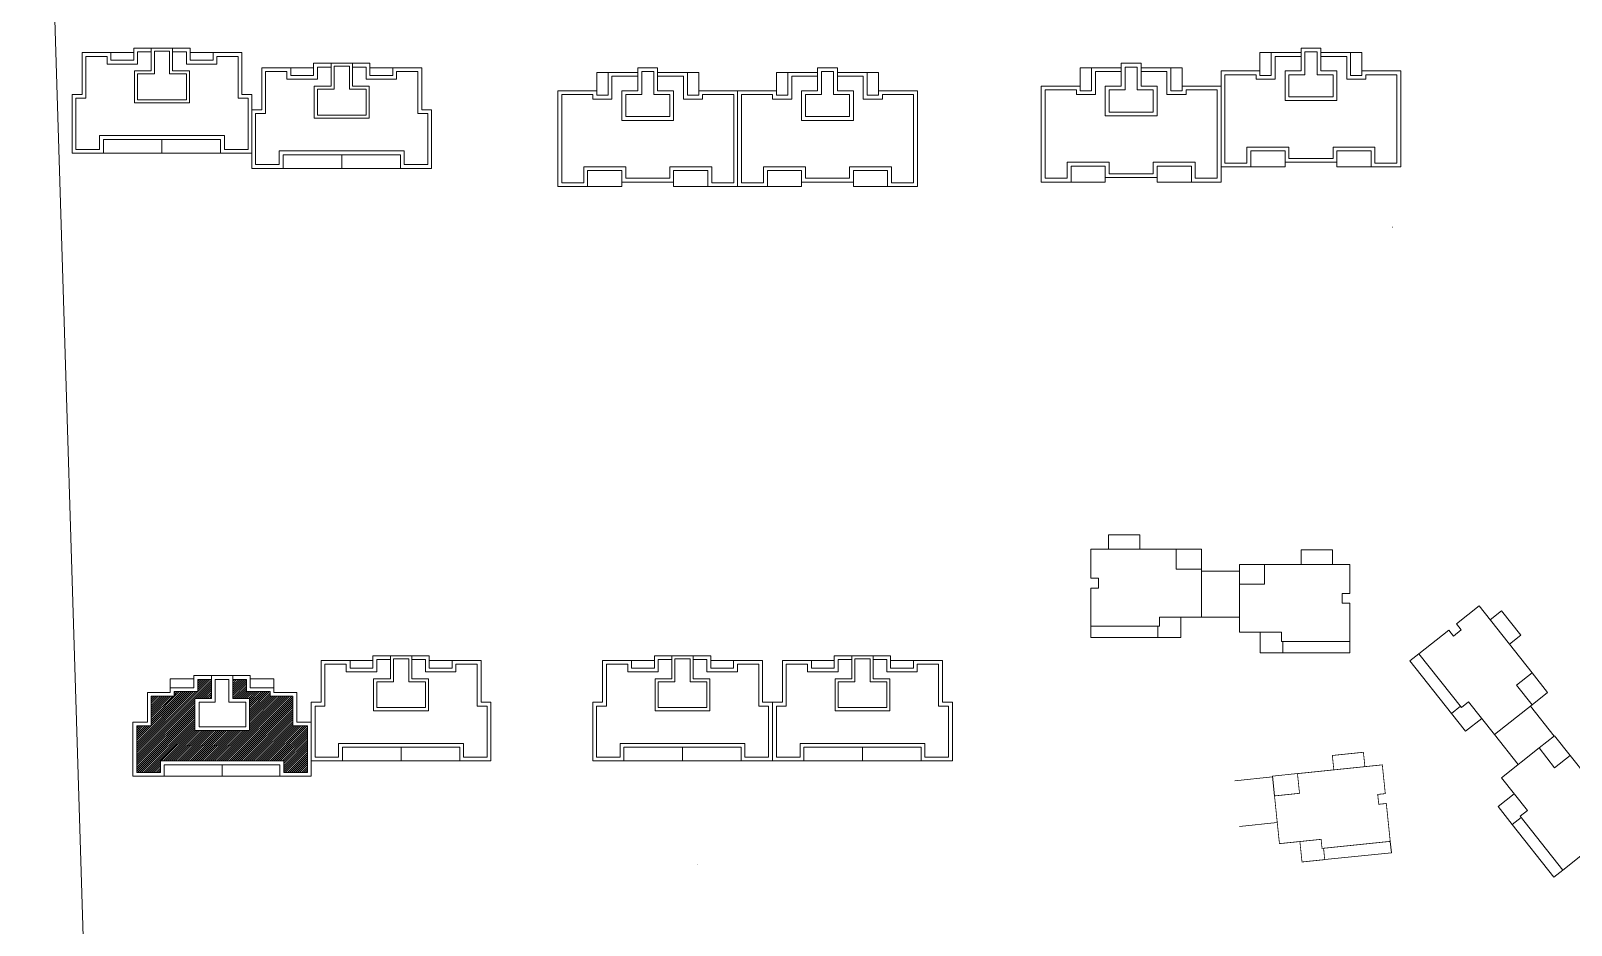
# Model space of a CAD drawing. Extents: x 741202 to 867202, y 603120 to 647617.
# Drawn here: x 744512 to 746939, y 612753 to 614162 of the extents above; entities that cross this region are included whole.
import ezdxf

# ---------------------------------------------------------------- set-up
doc = ezdxf.new("R2010")
doc.units = 0
doc.header["$LTSCALE"] = 1000
doc.header["$MEASUREMENT"] = 0
for name, color, linetype, lineweight in [('140', 2, 'CONTINUOUS', 5), ('DingDianTu', 5, 'CONTINUOUS', 0), ('s2', 1, 'CONTINUOUS', 5)]:
    doc.layers.add(name, color=color, linetype=linetype, lineweight=lineweight)

# ---------------------------------------------------------------- blocks, each defined once
blk = doc.blocks.new('dafasfd')
at = {"layer": 'DingDianTu', "color": 7}
for points in [[(36368038, 16363912), (36371127, 16365074), (36372042, 16362641)], [(36369878, 16352210), (36361642, 16349110), (36361113, 16350514)]]:
    blk.add_lwpolyline(points, dxfattribs=at)
at = {"layer": 'DingDianTu', "color": 7, "const_width": 100}
blk.add_lwpolyline([(36368038, 16363912), (36368954, 16361479), (36372042, 16362641), (36374261, 16356745), (36369114, 16354807), (36369537, 16353684), (36361113, 16350514), (36359352, 16355194), (36360288, 16355546), (36359830, 16356763), (36358894, 16356410), (36357556, 16359967)], close=True, dxfattribs=at)
for points in [[(36363546, 16362221), (36362876, 16363999), (36359039, 16362555), (36359708, 16360777)], [(36371734, 16355794), (36372686, 16353267), (36369878, 16352210), (36369350, 16353614)]]:
    blk.add_lwpolyline(points, dxfattribs=at)
blk = doc.blocks.new('*E38')
at = {"layer": 'DingDianTu', "color": 252, "xscale": 0.001000002024510444, "yscale": 0.001000000163912773, "zscale": 0.001, "rotation": 339.3761177849276}
blk.add_blockref('dafasfd', (22613, -20413), dxfattribs=at)
blk = doc.blocks.new('*E26')
at = {"layer": 'DingDianTu', "color": 7, "xscale": 0.001000002024510444, "yscale": 0.001000000163912773, "zscale": 0.001, "rotation": 339.3761177849276}
blk.add_blockref('dafasfd', (22613, -20413), dxfattribs=at)
blk = doc.blocks.new('*E242')
at = {"layer": 'DingDianTu', "color": 7, "xscale": 0.001000002024510444, "yscale": 0.001000000163912773, "zscale": 0.001, "rotation": 339.3761177849276}
blk.add_blockref('dafasfd', (22612.58, -20413.34), dxfattribs=at)

msp = doc.modelspace()

# ---------------------------------------------------------------- hatches: boundary and pattern name
at = {"layer": 's2', "linetype": 'ByBlock'}
h = msp.add_hatch(dxfattribs=at)
h.set_pattern_fill('ANSI31', color=256, scale=1.44, style=0)
h.set_pattern_definition([(45, (315083.315, 698897.5359), (-1.616446102, 1.616446102), [])])
h.paths.add_polyline_path([(744856.3, 613059.3), (744855.1, 613059.3), (744769.9, 613059.3), (744769.9, 613060.5), (744769.9, 613109.7), (744771.1, 613109.7), (744796.3, 613109.7), (744796.3, 613110.9), (744796.3, 613139.7), (744774.7, 613139.7), (744774.7, 613120.5), (744737.5, 613120.5), (744737.5, 613113.3), (744701.5, 613113.3), (744701.5, 613066.5), (744678.7, 613066.5), (744678.7, 612993.3), (744715.9, 612993.3), (744715.9, 613011.3), (744910.3, 613011.3), (744910.3, 612993.3), (744947.5, 612993.3), (744947.5, 613066.5), (744924.7, 613066.5), (744924.7, 613113.3), (744888.7, 613113.3), (744888.7, 613120.5), (744851.5, 613120.5), (744851.5, 613139.7), (744829.9, 613139.7), (744829.9, 613109.7), (744831.1, 613109.7), (744856.3, 613109.7), (744856.3, 613108.5)])

# ---------------------------------------------------------------- linework, layer by layer
at = {"layer": '140', "color": 7}
for p, q in [((744511.7, 615409.4), (744677.5, 610042.7)), ((744592.4, 614061.3), (744592.4, 614127.3)), ((744592.4, 614127.3), (744638, 614127.3)), ((744635.6, 614127.3), (744638, 614127.3)), ((744638, 614127.3), (744638, 614115.3)), ((744638, 614127.3), (744674, 614127.3)), ((744674, 614115.3), (744674, 614134.5)), ((744674, 614134.5), (744762.8, 614134.5)), ((744680, 614109.3), (744680, 614128.5)), ((744680, 614128.5), (744701.6, 614128.5)), ((744701.6, 614134.5), (744701.6, 614098.5)), ((744706.4, 614129.7), (744706.4, 614093.7)), ((744730.4, 614129.7), (744706.4, 614129.7)), ((744730.4, 614093.7), (744730.4, 614129.7)), ((744735.2, 614098.5), (744735.2, 614134.5)), ((744735.2, 614128.5), (744756.8, 614128.5)), ((744756.8, 614128.5), (744756.8, 614109.3)), ((744762.8, 614134.5), (744762.8, 614115.3)), ((744798.8, 614127.3), (744762.8, 614127.3)), ((744798.8, 614115.3), (744798.8, 614127.3)), ((744798.8, 614127.3), (744844.4, 614127.3)), ((744844.4, 614127.3), (744844.4, 614061.3)), ((746448.3, 614098.5), (746448.3, 614127.3)), ((746448.3, 614127.3), (746466.3, 614127.3)), ((746513.1, 614127.3), (746466.3, 614127.3)), ((746466.3, 614127.3), (746466.3, 614091.3)), ((746544.3, 614134.5), (746513.1, 614134.5)), ((746513.1, 614134.5), (746513.1, 614127.3)), ((746513.1, 614127.3), (746513.1, 614098.5)), ((746538.3, 614128.5), (746519.1, 614128.5)), ((746519.1, 614128.5), (746519.1, 614127.3)), ((746519.1, 614127.3), (746519.1, 614092.5)), ((746538.3, 614092.5), (746538.3, 614128.5)), ((746544.3, 614127.3), (746544.3, 614134.5)), ((746544.3, 614098.5), (746544.3, 614134.5)), ((746591.1, 614127.3), (746544.3, 614127.3)), ((746591.1, 614091.3), (746591.1, 614127.3)), ((746609.1, 614127.3), (746591.1, 614127.3)), ((746609.1, 614098.5), (746609.1, 614127.3)), ((744598.4, 614055.3), (744598.4, 614121.3)), ((744598.4, 614121.3), (744632, 614121.3)), ((744632, 614121.3), (744632, 614109.3)), ((744632, 614109.3), (744680, 614109.3)), ((744638, 614115.3), (744674, 614115.3)), ((744701.6, 614098.5), (744675.2, 614098.5)), ((744675.2, 614098.5), (744675.2, 614048.1)), ((744761.6, 614098.5), (744735.2, 614098.5)), ((744756.8, 614109.3), (744804.8, 614109.3)), ((744761.6, 614048.1), (744761.6, 614098.5)), ((744762.8, 614115.3), (744798.8, 614115.3)), ((744804.8, 614109.3), (744804.8, 614121.3)), ((744804.8, 614121.3), (744838.4, 614121.3)), ((744838.4, 614121.3), (744838.4, 614055.3)), ((744875.6, 614037.3), (744875.6, 614103.3)), ((744875.6, 614103.3), (744921.2, 614103.3)), ((744918.8, 614103.3), (744921.2, 614103.3)), ((744921.2, 614103.3), (744921.2, 614091.3)), ((744921.2, 614103.3), (744957.2, 614103.3)), ((744957.2, 614091.3), (744957.2, 614110.5)), ((744957.2, 614110.5), (745046, 614110.5)), ((744963.2, 614085.3), (744963.2, 614104.5)), ((744963.2, 614104.5), (744984.8, 614104.5)), ((744984.8, 614110.5), (744984.8, 614074.5)), ((744989.6, 614105.7), (744989.6, 614069.7)), ((745013.6, 614105.7), (744989.6, 614105.7)), ((745013.6, 614069.7), (745013.6, 614105.7)), ((745018.4, 614074.5), (745018.4, 614110.5)), ((745018.4, 614104.5), (745040, 614104.5)), ((745040, 614104.5), (745040, 614085.3)), ((745046, 614110.5), (745046, 614091.3)), ((745082, 614103.3), (745046, 614103.3)), ((745082, 614091.3), (745082, 614103.3)), ((745082, 614103.3), (745127.6, 614103.3)), ((745127.6, 614103.3), (745127.6, 614037.3)), ((745499.4, 614103.3), (745468.2, 614103.3)), ((745468.2, 614103.3), (745468.2, 614096.1)), ((745499.4, 614096.1), (745499.4, 614103.3)), ((745499.4, 614067.3), (745499.4, 614103.3)), ((745782.6, 614103.3), (745751.4, 614103.3)), ((745751.4, 614103.3), (745751.4, 614096.1)), ((745782.6, 614096.1), (745782.6, 614103.3)), ((745782.6, 614067.3), (745782.6, 614103.3)), ((746165.1, 614074.5), (746165.1, 614103.3)), ((746165.1, 614103.3), (746183.1, 614103.3)), ((746229.9, 614103.3), (746183.1, 614103.3)), ((746183.1, 614103.3), (746183.1, 614067.3)), ((746261.1, 614110.5), (746229.9, 614110.5)), ((746229.9, 614110.5), (746229.9, 614103.3)), ((746229.9, 614103.3), (746229.9, 614074.5)), ((746255.1, 614104.5), (746235.9, 614104.5)), ((746235.9, 614104.5), (746235.9, 614103.3)), ((746235.9, 614103.3), (746235.9, 614068.5)), ((746255.1, 614068.5), (746255.1, 614104.5)), ((746261.1, 614103.3), (746261.1, 614110.5)), ((746261.1, 614074.5), (746261.1, 614110.5)), ((746307.9, 614103.3), (746261.1, 614103.3)), ((746307.9, 614067.3), (746307.9, 614103.3)), ((746325.9, 614103.3), (746307.9, 614103.3)), ((746325.9, 614074.5), (746325.9, 614103.3)), ((746426.7, 614098.5), (746387.1, 614098.5)), ((746387.1, 614098.5), (746387.1, 613947.3)), ((746448.3, 614098.5), (746426.7, 614098.5)), ((746448.3, 614091.3), (746448.3, 614098.5)), ((746513.1, 614121.3), (746472.3, 614121.3)), ((746472.3, 614121.3), (746472.3, 614085.3)), ((746513.1, 614098.5), (746487.9, 614098.5)), ((746487.9, 614098.5), (746487.9, 614051.7)), ((746585.1, 614121.3), (746544.3, 614121.3)), ((746569.5, 614098.5), (746544.3, 614098.5)), ((746569.5, 614051.7), (746569.5, 614098.5)), ((746585.1, 614085.3), (746585.1, 614121.3)), ((746630.7, 614098.5), (746609.1, 614098.5)), ((746609.1, 614098.5), (746609.1, 614091.3)), ((746670.3, 614098.5), (746630.7, 614098.5)), ((746670.3, 613947.3), (746670.3, 614098.5)), ((744706.4, 614093.7), (744680, 614093.7)), ((744680, 614093.7), (744680, 614052.9)), ((744756.8, 614093.7), (744730.4, 614093.7)), ((744756.8, 614052.9), (744756.8, 614093.7)), ((744881.6, 614031.3), (744881.6, 614097.3)), ((744881.6, 614097.3), (744915.2, 614097.3)), ((744915.2, 614097.3), (744915.2, 614085.3)), ((744915.2, 614085.3), (744963.2, 614085.3)), ((744921.2, 614091.3), (744957.2, 614091.3)), ((744984.8, 614074.5), (744958.4, 614074.5)), ((744958.4, 614074.5), (744958.4, 614024.1)), ((745044.8, 614074.5), (745018.4, 614074.5)), ((745040, 614085.3), (745088, 614085.3)), ((745044.8, 614024.1), (745044.8, 614074.5)), ((745046, 614091.3), (745082, 614091.3)), ((745088, 614085.3), (745088, 614097.3)), ((745088, 614097.3), (745121.6, 614097.3)), ((745121.6, 614097.3), (745121.6, 614031.3)), ((745403.4, 614067.3), (745403.4, 614096.1)), ((745403.4, 614096.1), (745421.4, 614096.1)), ((745468.2, 614096.1), (745421.4, 614096.1)), ((745421.4, 614096.1), (745421.4, 614060.1)), ((745468.2, 614090.1), (745427.4, 614090.1)), ((745427.4, 614090.1), (745427.4, 614054.1)), ((745468.2, 614096.1), (745468.2, 614067.3)), ((745493.4, 614097.3), (745474.2, 614097.3)), ((745474.2, 614097.3), (745474.2, 614096.1)), ((745474.2, 614096.1), (745474.2, 614061.3)), ((745493.4, 614061.3), (745493.4, 614097.3)), ((745546.2, 614096.1), (745499.4, 614096.1)), ((745540.2, 614090.1), (745499.4, 614090.1)), ((745540.2, 614054.1), (745540.2, 614090.1)), ((745546.2, 614060.1), (745546.2, 614096.1)), ((745564.2, 614096.1), (745546.2, 614096.1)), ((745564.2, 614067.3), (745564.2, 614096.1)), ((745686.6, 614067.3), (745686.6, 614096.1)), ((745686.6, 614096.1), (745704.6, 614096.1)), ((745751.4, 614096.1), (745704.6, 614096.1)), ((745704.6, 614096.1), (745704.6, 614060.1)), ((745751.4, 614090.1), (745710.6, 614090.1)), ((745710.6, 614090.1), (745710.6, 614054.1)), ((745751.4, 614096.1), (745751.4, 614067.3)), ((745776.6, 614097.3), (745757.4, 614097.3)), ((745757.4, 614097.3), (745757.4, 614096.1)), ((745757.4, 614096.1), (745757.4, 614061.3)), ((745776.6, 614061.3), (745776.6, 614097.3)), ((745829.4, 614096.1), (745782.6, 614096.1)), ((745823.4, 614090.1), (745782.6, 614090.1)), ((745823.4, 614054.1), (745823.4, 614090.1)), ((745829.4, 614060.1), (745829.4, 614096.1)), ((745847.4, 614096.1), (745829.4, 614096.1)), ((745847.4, 614067.3), (745847.4, 614096.1)), ((746143.5, 614074.5), (746103.9, 614074.5)), ((746103.9, 614074.5), (746103.9, 613923.3)), ((746165.1, 614074.5), (746143.5, 614074.5)), ((746165.1, 614067.3), (746165.1, 614074.5)), ((746229.9, 614097.3), (746189.1, 614097.3)), ((746189.1, 614097.3), (746189.1, 614061.3)), ((746229.9, 614074.5), (746204.7, 614074.5)), ((746204.7, 614074.5), (746204.7, 614027.7)), ((746301.9, 614097.3), (746261.1, 614097.3)), ((746286.3, 614074.5), (746261.1, 614074.5)), ((746286.3, 614027.7), (746286.3, 614074.5)), ((746301.9, 614061.3), (746301.9, 614097.3)), ((746347.5, 614074.5), (746325.9, 614074.5)), ((746325.9, 614074.5), (746325.9, 614067.3)), ((746387.1, 614074.5), (746347.5, 614074.5)), ((746387.1, 613923.3), (746387.1, 614074.5)), ((746426.7, 614092.5), (746393.1, 614092.5)), ((746393.1, 614092.5), (746393.1, 613953.3)), ((746442.3, 614092.5), (746426.7, 614092.5)), ((746442.3, 614085.3), (746442.3, 614092.5)), ((746472.3, 614085.3), (746442.3, 614085.3)), ((746466.3, 614091.3), (746448.3, 614091.3)), ((746519.1, 614092.5), (746493.9, 614092.5)), ((746493.9, 614092.5), (746493.9, 614057.7)), ((746563.5, 614092.5), (746538.3, 614092.5)), ((746563.5, 614057.7), (746563.5, 614092.5)), ((746615.1, 614085.3), (746585.1, 614085.3)), ((746609.1, 614091.3), (746591.1, 614091.3)), ((746630.7, 614092.5), (746615.1, 614092.5)), ((746615.1, 614092.5), (746615.1, 614085.3)), ((746664.3, 614092.5), (746630.7, 614092.5)), ((746664.3, 613953.3), (746664.3, 614092.5)), ((744576.8, 613968.9), (744576.8, 614061.3)), ((744576.8, 614061.3), (744592.4, 614061.3)), ((744582.8, 613974.9), (744582.8, 614055.3)), ((744582.8, 614055.3), (744598.4, 614055.3)), ((744680, 614052.9), (744756.8, 614052.9)), ((744838.4, 614055.3), (744854, 614055.3)), ((744844.4, 614061.3), (744860, 614061.3)), ((744854, 614055.3), (744854, 613974.9)), ((744860, 614061.3), (744860, 613968.9)), ((744989.6, 614069.7), (744963.2, 614069.7)), ((744963.2, 614069.7), (744963.2, 614028.9)), ((745040, 614069.7), (745013.6, 614069.7)), ((745040, 614028.9), (745040, 614069.7)), ((745381.8, 614067.3), (745342.2, 614067.3)), ((745342.2, 614067.3), (745342.2, 613916.1)), ((745381.8, 614061.3), (745348.2, 614061.3)), ((745348.2, 614061.3), (745348.2, 613922.1)), ((745403.4, 614067.3), (745381.8, 614067.3)), ((745397.4, 614061.3), (745381.8, 614061.3)), ((745397.4, 614054.1), (745397.4, 614061.3)), ((745427.4, 614054.1), (745397.4, 614054.1)), ((745403.4, 614060.1), (745403.4, 614067.3)), ((745421.4, 614060.1), (745403.4, 614060.1)), ((745468.2, 614067.3), (745443, 614067.3)), ((745443, 614067.3), (745443, 614020.5)), ((745474.2, 614061.3), (745449, 614061.3)), ((745449, 614061.3), (745449, 614026.5)), ((745518.6, 614061.3), (745493.4, 614061.3)), ((745524.6, 614067.3), (745499.4, 614067.3)), ((745518.6, 614026.5), (745518.6, 614061.3)), ((745524.6, 614020.5), (745524.6, 614067.3)), ((745570.2, 614054.1), (745540.2, 614054.1)), ((745564.2, 614060.1), (745546.2, 614060.1)), ((745585.8, 614067.3), (745564.2, 614067.3)), ((745564.2, 614067.3), (745564.2, 614060.1)), ((745585.8, 614061.3), (745570.2, 614061.3)), ((745570.2, 614061.3), (745570.2, 614054.1)), ((745625.4, 614067.3), (745585.8, 614067.3)), ((745619.4, 614061.3), (745585.8, 614061.3)), ((745619.4, 613922.1), (745619.4, 614061.3)), ((745665, 614067.3), (745625.4, 614067.3)), ((745625.4, 614067.3), (745625.4, 613916.1)), ((745625.4, 613916.1), (745625.4, 614067.3)), ((745665, 614061.3), (745631.4, 614061.3)), ((745631.4, 614061.3), (745631.4, 613922.1)), ((745686.6, 614067.3), (745665, 614067.3)), ((745680.6, 614061.3), (745665, 614061.3)), ((745680.6, 614054.1), (745680.6, 614061.3)), ((745710.6, 614054.1), (745680.6, 614054.1)), ((745686.6, 614060.1), (745686.6, 614067.3)), ((745704.6, 614060.1), (745686.6, 614060.1)), ((745751.4, 614067.3), (745726.2, 614067.3)), ((745726.2, 614067.3), (745726.2, 614020.5)), ((745757.4, 614061.3), (745732.2, 614061.3)), ((745732.2, 614061.3), (745732.2, 614026.5)), ((745801.8, 614061.3), (745776.6, 614061.3)), ((745807.8, 614067.3), (745782.6, 614067.3)), ((745801.8, 614026.5), (745801.8, 614061.3)), ((745807.8, 614020.5), (745807.8, 614067.3)), ((745853.4, 614054.1), (745823.4, 614054.1)), ((745847.4, 614060.1), (745829.4, 614060.1)), ((745869, 614067.3), (745847.4, 614067.3)), ((745847.4, 614067.3), (745847.4, 614060.1)), ((745869, 614061.3), (745853.4, 614061.3)), ((745853.4, 614061.3), (745853.4, 614054.1)), ((745908.6, 614067.3), (745869, 614067.3)), ((745902.6, 614061.3), (745869, 614061.3)), ((745902.6, 613922.1), (745902.6, 614061.3)), ((745908.6, 613916.1), (745908.6, 614067.3)), ((746143.5, 614068.5), (746109.9, 614068.5)), ((746109.9, 614068.5), (746109.9, 613929.3)), ((746159.1, 614068.5), (746143.5, 614068.5)), ((746159.1, 614061.3), (746159.1, 614068.5)), ((746189.1, 614061.3), (746159.1, 614061.3)), ((746183.1, 614067.3), (746165.1, 614067.3)), ((746235.9, 614068.5), (746210.7, 614068.5)), ((746210.7, 614068.5), (746210.7, 614033.7)), ((746280.3, 614068.5), (746255.1, 614068.5)), ((746280.3, 614033.7), (746280.3, 614068.5)), ((746331.9, 614061.3), (746301.9, 614061.3)), ((746325.9, 614067.3), (746307.9, 614067.3)), ((746347.5, 614068.5), (746331.9, 614068.5)), ((746331.9, 614068.5), (746331.9, 614061.3)), ((746381.1, 614068.5), (746347.5, 614068.5)), ((746381.1, 613929.3), (746381.1, 614068.5)), ((746487.9, 614051.7), (746569.5, 614051.7)), ((746493.9, 614057.7), (746563.5, 614057.7)), ((744675.2, 614049.3), (744675.2, 614048.1)), ((744675.2, 614048.1), (744761.6, 614048.1)), ((744760.4, 614048.1), (744761.6, 614048.1)), ((744860, 613944.9), (744860, 614037.3)), ((744860, 614037.3), (744875.6, 614037.3)), ((744866, 613950.9), (744866, 614031.3)), ((744866, 614031.3), (744881.6, 614031.3)), ((744963.2, 614028.9), (745040, 614028.9)), ((745121.6, 614031.3), (745137.2, 614031.3)), ((745127.6, 614037.3), (745143.2, 614037.3)), ((745137.2, 614031.3), (745137.2, 613950.9)), ((745143.2, 614037.3), (745143.2, 613944.9)), ((745449, 614026.5), (745518.6, 614026.5)), ((745732.2, 614026.5), (745801.8, 614026.5)), ((746204.7, 614027.7), (746286.3, 614027.7)), ((746210.7, 614033.7), (746280.3, 614033.7)), ((744958.4, 614025.3), (744958.4, 614024.1)), ((744958.4, 614024.1), (745044.8, 614024.1)), ((745043.6, 614024.1), (745044.8, 614024.1)), ((745443, 614020.5), (745524.6, 614020.5)), ((745726.2, 614020.5), (745807.8, 614020.5)), ((744718.4, 613996.5), (744620, 613996.5)), ((744620, 613996.5), (744620, 613974.9)), ((744718.4, 613990.5), (744626, 613990.5)), ((744626, 613990.5), (744626, 613968.9)), ((744816.8, 613996.5), (744718.4, 613996.5)), ((744810.8, 613990.5), (744718.4, 613990.5)), ((744718.4, 613990.5), (744718.4, 613968.9)), ((744810.8, 613968.9), (744810.8, 613990.5)), ((744816.8, 613974.9), (744816.8, 613996.5)), ((746427.9, 613953.3), (746427.9, 613978.5)), ((746427.9, 613978.5), (746493.9, 613978.5)), ((746493.9, 613978.5), (746493.9, 613960.5)), ((746563.5, 613960.5), (746563.5, 613978.5)), ((746563.5, 613978.5), (746629.5, 613978.5)), ((746629.5, 613978.5), (746629.5, 613953.3)), ((744626, 613968.9), (744576.8, 613968.9)), ((744620, 613974.9), (744582.8, 613974.9)), ((744718.4, 613968.9), (744626, 613968.9)), ((744718.4, 613968.9), (744810.8, 613968.9)), ((744860, 613968.9), (744810.8, 613968.9)), ((744854, 613974.9), (744816.8, 613974.9)), ((745001.6, 613972.5), (744903.2, 613972.5)), ((744903.2, 613972.5), (744903.2, 613950.9)), ((745001.6, 613966.5), (744909.2, 613966.5)), ((744909.2, 613966.5), (744909.2, 613944.9)), ((745100, 613972.5), (745001.6, 613972.5)), ((745094, 613966.5), (745001.6, 613966.5)), ((745001.6, 613966.5), (745001.6, 613944.9)), ((745094, 613944.9), (745094, 613966.5)), ((745100, 613950.9), (745100, 613972.5)), ((746144.7, 613929.3), (746144.7, 613954.5)), ((746144.7, 613954.5), (746210.7, 613954.5)), ((746210.7, 613954.5), (746210.7, 613936.5)), ((746280.3, 613936.5), (746280.3, 613954.5)), ((746280.3, 613954.5), (746346.3, 613954.5)), ((746346.3, 613954.5), (746346.3, 613929.3)), ((746393.1, 613953.3), (746427.9, 613953.3)), ((746433.9, 613947.3), (746433.9, 613972.5)), ((746433.9, 613972.5), (746487.9, 613972.5)), ((746487.9, 613972.5), (746487.9, 613954.5)), ((746487.9, 613954.5), (746528.7, 613954.5)), ((746487.9, 613947.3), (746487.9, 613954.5)), ((746493.9, 613960.5), (746528.7, 613960.5)), ((746528.7, 613960.5), (746563.5, 613960.5)), ((746528.7, 613954.5), (746569.5, 613954.5)), ((746569.5, 613954.5), (746569.5, 613972.5)), ((746569.5, 613972.5), (746623.5, 613972.5)), ((746569.5, 613947.3), (746569.5, 613954.5)), ((746623.5, 613972.5), (746623.5, 613947.3)), ((746629.5, 613953.3), (746664.3, 613953.3)), ((744909.2, 613944.9), (744860, 613944.9)), ((744903.2, 613950.9), (744866, 613950.9)), ((745001.6, 613944.9), (744909.2, 613944.9)), ((745001.6, 613944.9), (745094, 613944.9)), ((745143.2, 613944.9), (745094, 613944.9)), ((745137.2, 613950.9), (745100, 613950.9)), ((745383, 613922.1), (745383, 613947.3)), ((745383, 613947.3), (745449, 613947.3)), ((745389, 613916.1), (745389, 613941.3)), ((745389, 613941.3), (745443, 613941.3)), ((745443, 613941.3), (745443, 613923.3)), ((745449, 613947.3), (745449, 613929.3)), ((745449, 613929.3), (745483.8, 613929.3)), ((745483.8, 613929.3), (745518.6, 613929.3)), ((745518.6, 613929.3), (745518.6, 613947.3)), ((745518.6, 613947.3), (745584.6, 613947.3)), ((745524.6, 613923.3), (745524.6, 613941.3)), ((745524.6, 613941.3), (745578.6, 613941.3)), ((745578.6, 613941.3), (745578.6, 613916.1)), ((745584.6, 613947.3), (745584.6, 613922.1)), ((745666.2, 613922.1), (745666.2, 613947.3)), ((745666.2, 613947.3), (745732.2, 613947.3)), ((745672.2, 613916.1), (745672.2, 613941.3)), ((745672.2, 613941.3), (745726.2, 613941.3)), ((745726.2, 613941.3), (745726.2, 613923.3)), ((745732.2, 613947.3), (745732.2, 613929.3)), ((745732.2, 613929.3), (745767, 613929.3)), ((745767, 613929.3), (745801.8, 613929.3)), ((745801.8, 613929.3), (745801.8, 613947.3)), ((745801.8, 613947.3), (745867.8, 613947.3)), ((745807.8, 613923.3), (745807.8, 613941.3)), ((745807.8, 613941.3), (745861.8, 613941.3)), ((745861.8, 613941.3), (745861.8, 613916.1)), ((745867.8, 613947.3), (745867.8, 613922.1)), ((746109.9, 613929.3), (746144.7, 613929.3)), ((746150.7, 613923.3), (746150.7, 613948.5)), ((746150.7, 613948.5), (746204.7, 613948.5)), ((746204.7, 613948.5), (746204.7, 613930.5)), ((746204.7, 613930.5), (746245.5, 613930.5)), ((746204.7, 613923.3), (746204.7, 613930.5)), ((746210.7, 613936.5), (746245.5, 613936.5)), ((746245.5, 613936.5), (746280.3, 613936.5)), ((746245.5, 613930.5), (746286.3, 613930.5)), ((746286.3, 613930.5), (746286.3, 613948.5)), ((746286.3, 613948.5), (746340.3, 613948.5)), ((746286.3, 613923.3), (746286.3, 613930.5)), ((746340.3, 613948.5), (746340.3, 613923.3)), ((746346.3, 613929.3), (746381.1, 613929.3)), ((746387.1, 613947.3), (746433.9, 613947.3)), ((746433.9, 613947.3), (746487.9, 613947.3)), ((746623.5, 613947.3), (746569.5, 613947.3)), ((746623.5, 613947.3), (746670.3, 613947.3)), ((745342.2, 613916.1), (745389, 613916.1)), ((745348.2, 613922.1), (745383, 613922.1)), ((745389, 613916.1), (745443, 613916.1)), ((745443, 613923.3), (745483.8, 613923.3)), ((745443, 613916.1), (745443, 613923.3)), ((745483.8, 613923.3), (745524.6, 613923.3)), ((745524.6, 613916.1), (745524.6, 613923.3)), ((745578.6, 613916.1), (745524.6, 613916.1)), ((745578.6, 613916.1), (745625.4, 613916.1)), ((745584.6, 613922.1), (745619.4, 613922.1)), ((745625.4, 613916.1), (745672.2, 613916.1)), ((745631.4, 613922.1), (745666.2, 613922.1)), ((745672.2, 613916.1), (745726.2, 613916.1)), ((745726.2, 613923.3), (745767, 613923.3)), ((745726.2, 613916.1), (745726.2, 613923.3)), ((745767, 613923.3), (745807.8, 613923.3)), ((745807.8, 613916.1), (745807.8, 613923.3)), ((745861.8, 613916.1), (745807.8, 613916.1)), ((745861.8, 613916.1), (745908.6, 613916.1)), ((745867.8, 613922.1), (745902.6, 613922.1)), ((746103.9, 613923.3), (746150.7, 613923.3)), ((746150.7, 613923.3), (746204.7, 613923.3)), ((746340.3, 613923.3), (746286.3, 613923.3)), ((746340.3, 613923.3), (746387.1, 613923.3)), ((746209.7, 613367.7), (746209.7, 613344.9)), ((746258.9, 613367.7), (746209.7, 613367.7)), ((746258.9, 613344.9), (746258.9, 613367.7)), ((746182.1, 613344.9), (746316.5, 613344.9)), ((746182.1, 613299.3), (746182.1, 613344.9)), ((746316.5, 613344.9), (746356.1, 613344.9)), ((746316.5, 613344.9), (746316.5, 613313.7)), ((746356.1, 613344.9), (746356.1, 613313.7)), ((746513.3, 613343.7), (746562.5, 613343.7)), ((746513.3, 613320.9), (746513.3, 613343.7)), ((746562.5, 613343.7), (746562.5, 613320.9)), ((746194.1, 613299.3), (746182.1, 613299.3)), ((746194.1, 613283.7), (746194.1, 613299.3)), ((746316.5, 613313.7), (746356.1, 613313.7)), ((746356.1, 613313.7), (746356.1, 613238.1)), ((746416.1, 613310.1), (746356.1, 613310.1)), ((746416.1, 613320.9), (746416.1, 613289.7)), ((746455.7, 613320.9), (746416.1, 613320.9)), ((746590.1, 613320.9), (746455.7, 613320.9)), ((746455.7, 613320.9), (746455.7, 613289.7)), ((746590.1, 613275.3), (746590.1, 613320.9)), ((746182.1, 613283.7), (746194.1, 613283.7)), ((746182.1, 613223.7), (746182.1, 613283.7)), ((746416.1, 613289.7), (746416.1, 613214.1)), ((746455.7, 613289.7), (746416.1, 613289.7)), ((746578.1, 613275.3), (746590.1, 613275.3)), ((746578.1, 613259.7), (746578.1, 613275.3)), ((746590.1, 613259.7), (746578.1, 613259.7)), ((746590.1, 613199.7), (746590.1, 613259.7)), ((746758, 613227.2), (746793.8, 613255.5)), ((746793.8, 613255.5), (746877.2, 613150.1)), ((746290.1, 613238.1), (746290.1, 613223.7)), ((746356.1, 613238.1), (746290.1, 613238.1)), ((746323.7, 613238.1), (746323.7, 613205.7)), ((746416.1, 613238.1), (746356.1, 613238.1)), ((746765.5, 613217.8), (746758, 613227.2)), ((746828.8, 613248), (746810.9, 613233.9)), ((746859.3, 613209.4), (746828.8, 613248)), ((746182.1, 613205.7), (746182.1, 613223.7)), ((746290.1, 613223.7), (746182.1, 613223.7)), ((746287.7, 613205.7), (746182.1, 613205.7)), ((746287.7, 613205.7), (746287.7, 613223.7)), ((746323.7, 613205.7), (746287.7, 613205.7)), ((746416.1, 613214.1), (746482.1, 613214.1)), ((746448.5, 613214.1), (746448.5, 613181.7)), ((746482.1, 613214.1), (746482.1, 613199.7)), ((746698.7, 613180.3), (746745.8, 613217.5)), ((746745.8, 613217.5), (746753.2, 613208.1)), ((746753.2, 613208.1), (746765.5, 613217.8)), ((746841.4, 613195.3), (746859.3, 613209.4)), ((745050.7, 613157.7), (745050.7, 613176.9)), ((745050.7, 613176.9), (745139.5, 613176.9)), ((745078.3, 613176.9), (745078.3, 613140.9)), ((745111.9, 613140.9), (745111.9, 613176.9)), ((745139.5, 613176.9), (745139.5, 613157.7)), ((745494.2, 613157.7), (745494.2, 613176.9)), ((745494.2, 613176.9), (745583, 613176.9)), ((745521.8, 613176.9), (745521.8, 613140.9)), ((745555.4, 613140.9), (745555.4, 613176.9)), ((745583, 613176.9), (745583, 613157.7)), ((745777.7, 613157.7), (745777.7, 613176.9)), ((745777.7, 613176.9), (745866.5, 613176.9)), ((745805.3, 613176.9), (745805.3, 613140.9)), ((745838.9, 613140.9), (745838.9, 613176.9)), ((745866.5, 613176.9), (745866.5, 613157.7)), ((746448.5, 613181.7), (746484.5, 613181.7)), ((746482.1, 613199.7), (746590.1, 613199.7)), ((746484.5, 613181.7), (746484.5, 613199.7)), ((746484.5, 613181.7), (746590.1, 613181.7)), ((746590.1, 613181.7), (746590.1, 613199.7)), ((746684.6, 613169.2), (746698.7, 613180.3)), ((746765.7, 613095.6), (746698.7, 613180.3)), ((744969.1, 613103.7), (744969.1, 613169.7)), ((744969.1, 613169.7), (745014.7, 613169.7)), ((744975.1, 613097.7), (744975.1, 613163.7)), ((744975.1, 613163.7), (745008.7, 613163.7)), ((745008.7, 613163.7), (745008.7, 613151.7)), ((745008.7, 613151.7), (745056.7, 613151.7)), ((745012.3, 613169.7), (745014.7, 613169.7)), ((745014.7, 613169.7), (745014.7, 613157.7)), ((745014.7, 613169.7), (745050.7, 613169.7)), ((745014.7, 613157.7), (745050.7, 613157.7)), ((745056.7, 613151.7), (745056.7, 613170.9)), ((745056.7, 613170.9), (745078.3, 613170.9)), ((745083.1, 613172.1), (745083.1, 613136.1)), ((745107.1, 613172.1), (745083.1, 613172.1)), ((745107.1, 613136.1), (745107.1, 613172.1)), ((745111.9, 613170.9), (745133.5, 613170.9)), ((745133.5, 613170.9), (745133.5, 613151.7)), ((745133.5, 613151.7), (745181.5, 613151.7)), ((745175.5, 613169.7), (745139.5, 613169.7)), ((745139.5, 613157.7), (745175.5, 613157.7)), ((745175.5, 613157.7), (745175.5, 613169.7)), ((745175.5, 613169.7), (745221.1, 613169.7)), ((745181.5, 613151.7), (745181.5, 613163.7)), ((745181.5, 613163.7), (745215.1, 613163.7)), ((745215.1, 613163.7), (745215.1, 613097.7)), ((745221.1, 613169.7), (745221.1, 613103.7)), ((745412.6, 613103.7), (745412.6, 613169.7)), ((745412.6, 613169.7), (745458.2, 613169.7)), ((745418.6, 613097.7), (745418.6, 613163.7)), ((745418.6, 613163.7), (745452.2, 613163.7)), ((745452.2, 613163.7), (745452.2, 613151.7)), ((745452.2, 613151.7), (745500.2, 613151.7)), ((745455.8, 613169.7), (745458.2, 613169.7)), ((745458.2, 613169.7), (745458.2, 613157.7)), ((745458.2, 613169.7), (745494.2, 613169.7)), ((745458.2, 613157.7), (745494.2, 613157.7)), ((745500.2, 613151.7), (745500.2, 613170.9)), ((745500.2, 613170.9), (745521.8, 613170.9)), ((745526.6, 613172.1), (745526.6, 613136.1)), ((745550.6, 613172.1), (745526.6, 613172.1)), ((745550.6, 613136.1), (745550.6, 613172.1)), ((745555.4, 613170.9), (745577, 613170.9)), ((745577, 613170.9), (745577, 613151.7)), ((745577, 613151.7), (745625, 613151.7)), ((745619, 613169.7), (745583, 613169.7)), ((745583, 613157.7), (745619, 613157.7)), ((745619, 613157.7), (745619, 613169.7)), ((745619, 613169.7), (745664.6, 613169.7)), ((745625, 613151.7), (745625, 613163.7)), ((745625, 613163.7), (745658.6, 613163.7)), ((745658.6, 613163.7), (745658.6, 613097.7)), ((745664.6, 613169.7), (745664.6, 613103.7)), ((745696.1, 613103.7), (745696.1, 613169.7)), ((745696.1, 613169.7), (745741.7, 613169.7)), ((745702.1, 613097.7), (745702.1, 613163.7)), ((745702.1, 613163.7), (745735.7, 613163.7)), ((745735.7, 613163.7), (745735.7, 613151.7)), ((745735.7, 613151.7), (745783.7, 613151.7)), ((745739.3, 613169.7), (745741.7, 613169.7)), ((745741.7, 613169.7), (745741.7, 613157.7)), ((745741.7, 613169.7), (745777.7, 613169.7)), ((745741.7, 613157.7), (745777.7, 613157.7)), ((745783.7, 613151.7), (745783.7, 613170.9)), ((745783.7, 613170.9), (745805.3, 613170.9)), ((745810.1, 613172.1), (745810.1, 613136.1)), ((745834.1, 613172.1), (745810.1, 613172.1)), ((745834.1, 613136.1), (745834.1, 613172.1)), ((745838.9, 613170.9), (745860.5, 613170.9)), ((745860.5, 613170.9), (745860.5, 613151.7)), ((745860.5, 613151.7), (745908.5, 613151.7)), ((745902.5, 613169.7), (745866.5, 613169.7)), ((745866.5, 613157.7), (745902.5, 613157.7)), ((745902.5, 613157.7), (745902.5, 613169.7)), ((745902.5, 613169.7), (745948.1, 613169.7)), ((745908.5, 613151.7), (745908.5, 613163.7)), ((745908.5, 613163.7), (745942.1, 613163.7)), ((745942.1, 613163.7), (745942.1, 613097.7)), ((745948.1, 613169.7), (745948.1, 613103.7)), ((746750.1, 613086.3), (746684.6, 613169.2)), ((744731.5, 613126.5), (744731.5, 613140.9)), ((744731.5, 613140.9), (744768.7, 613140.9)), ((744768.7, 613145.7), (744768.7, 613126.5)), ((744857.5, 613145.7), (744768.7, 613145.7)), ((744796.3, 613139.7), (744774.7, 613139.7)), ((744774.7, 613139.7), (744774.7, 613120.5)), ((744796.3, 613145.7), (744796.3, 613110.9)), ((744802.3, 613139.7), (744802.3, 613103.7)), ((744823.9, 613139.7), (744802.3, 613139.7)), ((744823.9, 613103.7), (744823.9, 613139.7)), ((744829.9, 613109.7), (744829.9, 613145.7)), ((744851.5, 613139.7), (744829.9, 613139.7)), ((744851.5, 613120.5), (744851.5, 613139.7)), ((744857.5, 613126.5), (744857.5, 613145.7)), ((744894.7, 613140.9), (744857.5, 613140.9)), ((744894.7, 613126.5), (744894.7, 613140.9)), ((745078.3, 613140.9), (745051.9, 613140.9)), ((745051.9, 613140.9), (745051.9, 613090.5)), ((745083.1, 613136.1), (745056.7, 613136.1)), ((745056.7, 613136.1), (745056.7, 613095.3)), ((745133.5, 613136.1), (745107.1, 613136.1)), ((745138.3, 613140.9), (745111.9, 613140.9)), ((745133.5, 613095.3), (745133.5, 613136.1)), ((745138.3, 613090.5), (745138.3, 613140.9)), ((745521.8, 613140.9), (745495.4, 613140.9)), ((745495.4, 613140.9), (745495.4, 613090.5)), ((745526.6, 613136.1), (745500.2, 613136.1)), ((745500.2, 613136.1), (745500.2, 613095.3)), ((745577, 613136.1), (745550.6, 613136.1)), ((745581.8, 613140.9), (745555.4, 613140.9)), ((745577, 613095.3), (745577, 613136.1)), ((745581.8, 613090.5), (745581.8, 613140.9)), ((745805.3, 613140.9), (745778.9, 613140.9)), ((745778.9, 613140.9), (745778.9, 613090.5)), ((745810.1, 613136.1), (745783.7, 613136.1)), ((745783.7, 613136.1), (745783.7, 613095.3)), ((745860.5, 613136.1), (745834.1, 613136.1)), ((745865.3, 613140.9), (745838.9, 613140.9)), ((745860.5, 613095.3), (745860.5, 613136.1)), ((745865.3, 613090.5), (745865.3, 613140.9)), ((746877.2, 613150.1), (746852.7, 613130.7)), ((746852.7, 613130.7), (746877.3, 613099.7)), ((746877.2, 613150.1), (746901.7, 613119)), ((744731.5, 613119.3), (744695.5, 613119.3)), ((744695.5, 613119.3), (744695.5, 613072.5)), ((744737.5, 613113.3), (744701.5, 613113.3)), ((744701.5, 613113.3), (744701.5, 613066.5)), ((744768.7, 613126.5), (744731.5, 613126.5)), ((744731.5, 613126.5), (744731.5, 613119.3)), ((744774.7, 613120.5), (744737.5, 613120.5)), ((744737.5, 613120.5), (744737.5, 613113.3)), ((744771.1, 613109.7), (744769.9, 613109.7)), ((744769.9, 613109.7), (744769.9, 613060.5)), ((744796.3, 613109.7), (744771.1, 613109.7)), ((744802.3, 613103.7), (744777.1, 613103.7)), ((744777.1, 613103.7), (744777.1, 613065.3)), ((744796.3, 613110.9), (744796.3, 613109.7)), ((744850.3, 613103.7), (744823.9, 613103.7)), ((744831.1, 613109.7), (744829.9, 613109.7)), ((744856.3, 613109.7), (744831.1, 613109.7)), ((744850.3, 613065.3), (744850.3, 613103.7)), ((744888.7, 613120.5), (744851.5, 613120.5)), ((744856.3, 613108.5), (744856.3, 613109.7)), ((744856.3, 613059.3), (744856.3, 613108.5)), ((744894.7, 613126.5), (744857.5, 613126.5)), ((744888.7, 613113.3), (744888.7, 613120.5)), ((744924.7, 613113.3), (744888.7, 613113.3)), ((744894.7, 613119.3), (744894.7, 613126.5)), ((744930.7, 613119.3), (744894.7, 613119.3)), ((744924.7, 613066.5), (744924.7, 613113.3)), ((744930.7, 613072.5), (744930.7, 613119.3)), ((744953.5, 613011.3), (744953.5, 613103.7)), ((744953.5, 613103.7), (744969.1, 613103.7)), ((745221.1, 613103.7), (745236.7, 613103.7)), ((745236.7, 613103.7), (745236.7, 613011.3)), ((745397, 613011.3), (745397, 613103.7)), ((745397, 613103.7), (745412.6, 613103.7)), ((745664.6, 613103.7), (745680.2, 613103.7)), ((745680.2, 613103.7), (745680.2, 613011.3)), ((745680.5, 613011.3), (745680.5, 613103.7)), ((745680.5, 613103.7), (745696.1, 613103.7)), ((745948.1, 613103.7), (745963.7, 613103.7)), ((745963.7, 613103.7), (745963.7, 613011.3)), ((746777, 613104.6), (746765.7, 613095.6)), ((746818, 613052.8), (746777, 613104.6)), ((746901.7, 613119), (746877.3, 613099.7)), ((744959.5, 613017.3), (744959.5, 613097.7)), ((744959.5, 613097.7), (744975.1, 613097.7)), ((745051.9, 613091.7), (745051.9, 613090.5)), ((745051.9, 613090.5), (745138.3, 613090.5)), ((745056.7, 613095.3), (745133.5, 613095.3)), ((745137.1, 613090.5), (745138.3, 613090.5)), ((745215.1, 613097.7), (745230.7, 613097.7)), ((745230.7, 613097.7), (745230.7, 613017.3)), ((745403, 613017.3), (745403, 613097.7)), ((745403, 613097.7), (745418.6, 613097.7)), ((745495.4, 613091.7), (745495.4, 613090.5)), ((745495.4, 613090.5), (745581.8, 613090.5)), ((745500.2, 613095.3), (745577, 613095.3)), ((745580.6, 613090.5), (745581.8, 613090.5)), ((745658.6, 613097.7), (745674.2, 613097.7)), ((745674.2, 613097.7), (745674.2, 613017.3)), ((745686.5, 613017.3), (745686.5, 613097.7)), ((745686.5, 613097.7), (745702.1, 613097.7)), ((745778.9, 613091.7), (745778.9, 613090.5)), ((745778.9, 613090.5), (745865.3, 613090.5)), ((745783.7, 613095.3), (745860.5, 613095.3)), ((745864.1, 613090.5), (745865.3, 613090.5)), ((745942.1, 613097.7), (745957.7, 613097.7)), ((745957.7, 613097.7), (745957.7, 613017.3)), ((746750.1, 613086.3), (746764.3, 613097.5)), ((746772.5, 613058.1), (746750.1, 613086.3)), ((746877.3, 613099.7), (746818, 613052.8)), ((746874.5, 613097.5), (746911.7, 613050.4)), ((744695.5, 613072.5), (744672.7, 613072.5)), ((744672.7, 613072.5), (744672.7, 612987.3)), ((744701.5, 613066.5), (744678.7, 613066.5)), ((744678.7, 613066.5), (744678.7, 612993.3)), ((744769.9, 613060.5), (744769.9, 613059.3)), ((744769.9, 613059.3), (744855.1, 613059.3)), ((744777.1, 613065.3), (744850.3, 613065.3)), ((744855.1, 613059.3), (744856.3, 613059.3)), ((744947.5, 613066.5), (744924.7, 613066.5)), ((744953.5, 613072.5), (744930.7, 613072.5)), ((744947.5, 612993.3), (744947.5, 613066.5)), ((744953.5, 612987.3), (744953.5, 613072.5)), ((746797.9, 613078.2), (746772.5, 613058.1)), ((745095.1, 613038.9), (744996.7, 613038.9)), ((744996.7, 613038.9), (744996.7, 613017.3)), ((745095.1, 613032.9), (745002.7, 613032.9)), ((745002.7, 613032.9), (745002.7, 613011.3)), ((745193.5, 613038.9), (745095.1, 613038.9)), ((745187.5, 613032.9), (745095.1, 613032.9)), ((745095.1, 613032.9), (745095.1, 613011.3)), ((745187.5, 613011.3), (745187.5, 613032.9)), ((745193.5, 613017.3), (745193.5, 613038.9)), ((745538.6, 613038.9), (745440.2, 613038.9)), ((745440.2, 613038.9), (745440.2, 613017.3)), ((745538.6, 613032.9), (745446.2, 613032.9)), ((745446.2, 613032.9), (745446.2, 613011.3)), ((745637, 613038.9), (745538.6, 613038.9)), ((745631, 613032.9), (745538.6, 613032.9)), ((745538.6, 613032.9), (745538.6, 613011.3)), ((745631, 613011.3), (745631, 613032.9)), ((745637, 613017.3), (745637, 613038.9)), ((745822.1, 613038.9), (745723.7, 613038.9)), ((745723.7, 613038.9), (745723.7, 613017.3)), ((745822.1, 613032.9), (745729.7, 613032.9)), ((745729.7, 613032.9), (745729.7, 613011.3)), ((745920.5, 613038.9), (745822.1, 613038.9)), ((745914.5, 613032.9), (745822.1, 613032.9)), ((745822.1, 613032.9), (745822.1, 613011.3)), ((745914.5, 613011.3), (745914.5, 613032.9)), ((745920.5, 613017.3), (745920.5, 613038.9)), ((746818, 613052.8), (746855.2, 613005.7)), ((746888.1, 613031.8), (746828.9, 612984.9)), ((746912.6, 613051.1), (746888.1, 613031.8)), ((746912.7, 613000.7), (746888.1, 613031.8)), ((746937.2, 613020.1), (746912.6, 613051.1)), ((744715.9, 612993.3), (744715.9, 613011.3)), ((744715.9, 613011.3), (744910.3, 613011.3)), ((744910.3, 613011.3), (744910.3, 612993.3)), ((745002.7, 613011.3), (744953.5, 613011.3)), ((744996.7, 613017.3), (744959.5, 613017.3)), ((745095.1, 613011.3), (745002.7, 613011.3)), ((745095.1, 613011.3), (745187.5, 613011.3)), ((745236.7, 613011.3), (745187.5, 613011.3)), ((745230.7, 613017.3), (745193.5, 613017.3)), ((745446.2, 613011.3), (745397, 613011.3)), ((745440.2, 613017.3), (745403, 613017.3)), ((745538.6, 613011.3), (745446.2, 613011.3)), ((745538.6, 613011.3), (745631, 613011.3)), ((745680.2, 613011.3), (745631, 613011.3)), ((745674.2, 613017.3), (745637, 613017.3)), ((745729.7, 613011.3), (745680.5, 613011.3)), ((745723.7, 613017.3), (745686.5, 613017.3)), ((745822.1, 613011.3), (745729.7, 613011.3)), ((745822.1, 613011.3), (745914.5, 613011.3)), ((745963.7, 613011.3), (745914.5, 613011.3)), ((745957.7, 613017.3), (745920.5, 613017.3)), ((746937.2, 613020.1), (746912.7, 613000.7)), ((747020.6, 612914.7), (746937.2, 613020.1)), ((744672.7, 612987.3), (744721.9, 612987.3)), ((744678.7, 612993.3), (744715.9, 612993.3)), ((744721.9, 612987.3), (744721.9, 613005.3)), ((744721.9, 613005.3), (744904.3, 613005.3)), ((744721.9, 612987.3), (744904.3, 612987.3)), ((744813.1, 613005.3), (744813.1, 612987.3)), ((744904.3, 613005.3), (744904.3, 612987.3)), ((744904.3, 612987.3), (744953.5, 612987.3)), ((744910.3, 612993.3), (744947.5, 612993.3)), ((746468.3, 612986.1), (746408.6, 612980)), ((746828.9, 612984.9), (746869.8, 612933.1)), ((746849, 612959.5), (746823.5, 612939.4)), ((746823.5, 612939.4), (746845.9, 612911.1)), ((746475.7, 612914.5), (746416, 612908.3)), ((746845.9, 612911.1), (746860, 612922.3)), ((746845.9, 612911.1), (746911.4, 612828.3)), ((746869.8, 612933.1), (746858.5, 612924.2)), ((746858.5, 612924.2), (746925.5, 612839.5)), ((746925.5, 612839.5), (746972.6, 612876.7)), ((746911.4, 612828.3), (746925.5, 612839.5))]:
    msp.add_line(p, q, dxfattribs=at)

# ---------------------------------------------------------------- block references
at = {"layer": '140', "color": 7, "xscale": 0.01199999998789281, "yscale": 0.01199999998789281, "zscale": 0.012}
for name, p in [('*E38', (745908.6, 614067.3)), ('*E26', (744813.1, 613062.9))]:
    msp.add_blockref(name, p, dxfattribs=at)
at = {"layer": '140', "color": 7, "extrusion": (0, 0, -1), "xscale": 12.00000001123313, "yscale": 12.00000001117587, "zscale": -12, "rotation": 354.0992248127075}
msp.add_blockref('*E242', (-1469412.5, 903748.7), dxfattribs=at)

doc.saveas('drawing.dxf')
